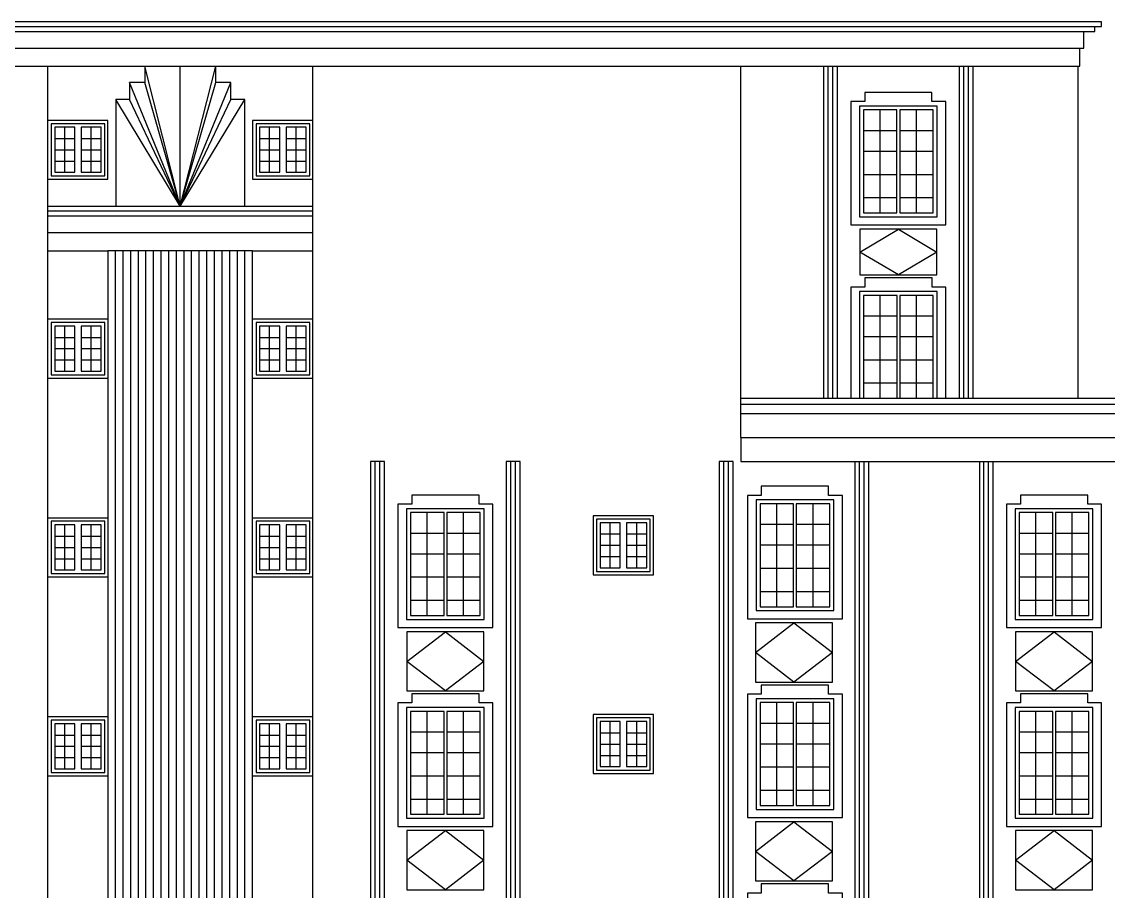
# Model space of a CAD drawing. Header units: inches. Extents: x 14.9 to 77, y 7.3 to 37.6.
# Drawn here: x 45.53 to 63.56, y 23.2 to 37.64 of the extents above; entities that cross this region are included whole.
import ezdxf

# ---------------------------------------------------------------- set-up
doc = ezdxf.new("R2010")
doc.units = ezdxf.units.IN
doc.header["$MEASUREMENT"] = 0
for name, color, linetype, lineweight in [('01_STRUCTURE', 7, 'CONTINUOUS', 25), ('02_OPENINGS', 7, 'CONTINUOUS', 25), ('03_STEPPED_FRAMES', 7, 'CONTINUOUS', 25), ('04_VERTICAL_RIBS', 7, 'CONTINUOUS', 25), ('05_GEOMETRIC_RELIEF', 7, 'CONTINUOUS', 25)]:
    doc.layers.add(name, color=color, linetype=linetype, lineweight=lineweight)

msp = doc.modelspace()

# ---------------------------------------------------------------- linework, layer by layer
at = {"layer": '01_STRUCTURE'}
for points in [[(63.338, 37.556), (63.445, 37.556), (63.445, 37.636), (33.053, 37.636), (33.053, 37.556), (33.161, 37.556)], [(33.161, 37.556), (63.338, 37.556)], [(63.151, 37.476), (63.338, 37.476), (63.338, 37.556)], [(33.347, 37.476), (63.151, 37.476)], [(63.088, 37.196), (63.151, 37.196), (63.151, 37.476)], [(33.411, 37.196), (63.088, 37.196)], [(63.061, 36.896), (63.088, 36.896), (63.088, 37.196)], [(39.061, 36.896), (45.961, 36.896)], [(45.961, 35.999), (45.961, 36.896)], [(45.961, 36.896), (47.571, 36.896)], [(47.571, 36.896), (48.161, 36.896)], [(48.161, 36.896), (48.751, 36.896)], [(48.751, 36.896), (50.361, 36.896)], [(50.361, 35.999), (50.361, 36.896)], [(50.361, 36.896), (57.461, 36.896)], [(57.461, 31.386), (57.461, 36.896)], [(57.461, 36.896), (58.836, 36.896)], [(58.836, 36.896), (58.913, 36.896)], [(58.913, 36.896), (58.99, 36.896)], [(58.99, 36.896), (59.066, 36.896)], [(59.066, 36.896), (61.086, 36.896)], [(61.086, 36.896), (61.163, 36.896)], [(61.163, 36.896), (61.24, 36.896)], [(61.24, 36.896), (61.316, 36.896)], [(61.316, 36.896), (63.061, 36.896)], [(63.061, 31.386), (63.061, 36.896)], [(45.961, 35.022), (45.961, 35.999)], [(50.361, 35.022), (50.361, 35.999)], [(45.961, 34.576), (45.961, 35.022)], [(50.361, 34.576), (50.361, 35.022)], [(45.961, 34.496), (45.961, 34.576)], [(45.961, 34.576), (47.091, 34.576)], [(45.961, 34.416), (45.961, 34.496)], [(45.961, 34.496), (50.361, 34.496)], [(47.091, 34.576), (48.161, 34.576)], [(48.161, 34.576), (49.231, 34.576)], [(49.231, 34.576), (50.361, 34.576)], [(50.361, 34.496), (50.361, 34.576)], [(50.361, 34.416), (50.361, 34.496)], [(45.961, 34.136), (45.961, 34.416)], [(45.961, 34.416), (50.361, 34.416)], [(50.361, 34.136), (50.361, 34.416)], [(45.961, 33.836), (45.961, 34.136)], [(45.961, 34.136), (50.361, 34.136)], [(50.361, 33.836), (50.361, 34.136)], [(45.961, 32.699), (45.961, 33.836)], [(45.961, 33.836), (46.961, 33.836)], [(46.961, 33.836), (46.961, 32.699)], [(47.087, 33.836), (46.961, 33.836)], [(47.213, 33.836), (47.087, 33.836)], [(47.34, 33.836), (47.213, 33.836)], [(47.466, 33.836), (47.34, 33.836)], [(47.592, 33.836), (47.466, 33.836)], [(47.719, 33.836), (47.592, 33.836)], [(47.845, 33.836), (47.719, 33.836)], [(47.971, 33.836), (47.845, 33.836)], [(48.098, 33.836), (47.971, 33.836)], [(48.224, 33.836), (48.098, 33.836)], [(48.35, 33.836), (48.224, 33.836)], [(48.477, 33.836), (48.35, 33.836)], [(48.603, 33.836), (48.477, 33.836)], [(48.729, 33.836), (48.603, 33.836)], [(48.855, 33.836), (48.729, 33.836)], [(48.982, 33.836), (48.855, 33.836)], [(49.108, 33.836), (48.982, 33.836)], [(49.234, 33.836), (49.108, 33.836)], [(49.361, 33.836), (49.234, 33.836)], [(49.361, 32.699), (49.361, 33.836)], [(49.361, 33.836), (50.361, 33.836)], [(50.361, 32.699), (50.361, 33.836)], [(45.961, 31.722), (45.961, 32.699)], [(46.961, 32.699), (46.961, 31.722)], [(49.361, 31.722), (49.361, 32.699)], [(50.361, 31.722), (50.361, 32.699)], [(45.961, 29.399), (45.961, 31.722)], [(46.961, 31.722), (46.961, 29.399)], [(49.361, 29.399), (49.361, 31.722)], [(50.361, 29.399), (50.361, 31.722)], [(57.461, 31.286), (57.461, 31.386)], [(57.461, 31.386), (58.836, 31.386)], [(58.836, 31.386), (58.913, 31.386)], [(58.913, 31.386), (58.99, 31.386)], [(58.99, 31.386), (59.066, 31.386)], [(59.066, 31.386), (59.288, 31.386)], [(59.288, 31.386), (59.433, 31.386)], [(59.433, 31.386), (59.498, 31.386)], [(59.498, 31.386), (59.776, 31.386)], [(59.776, 31.386), (60.054, 31.386)], [(60.054, 31.386), (60.1, 31.386)], [(60.1, 31.386), (60.378, 31.386)], [(60.378, 31.386), (60.655, 31.386)], [(60.655, 31.386), (60.72, 31.386)], [(60.72, 31.386), (60.865, 31.386)], [(60.865, 31.386), (61.086, 31.386)], [(61.086, 31.386), (61.163, 31.386)], [(61.163, 31.386), (61.24, 31.386)], [(61.24, 31.386), (61.316, 31.386)], [(61.316, 31.386), (63.061, 31.386)], [(63.061, 31.386), (70.372, 31.386), (70.372, 31.286)], [(57.461, 31.136), (57.461, 31.286)], [(57.461, 31.286), (70.372, 31.286)], [(57.461, 30.736), (57.461, 31.136)], [(57.461, 31.136), (70.319, 31.136)], [(57.461, 30.736), (70.266, 30.736)], [(57.461, 30.736), (57.461, 30.336), (59.354, 30.336)], [(59.354, 30.336), (59.43, 30.336)], [(59.43, 30.336), (59.507, 30.336)], [(59.507, 30.336), (59.584, 30.336)], [(59.584, 30.336), (61.42, 30.336)], [(61.42, 30.336), (61.496, 30.336)], [(61.496, 30.336), (61.573, 30.336)], [(61.573, 30.336), (61.65, 30.336)], [(61.65, 30.336), (63.67, 30.336)], [(45.961, 28.422), (45.961, 29.399)], [(46.961, 29.399), (46.961, 28.422)], [(49.361, 28.422), (49.361, 29.399)], [(50.361, 28.422), (50.361, 29.399)], [(45.961, 26.099), (45.961, 28.422)], [(46.961, 28.422), (46.961, 26.099)], [(49.361, 26.099), (49.361, 28.422)], [(50.361, 26.099), (50.361, 28.422)], [(45.961, 25.122), (45.961, 26.099)], [(46.961, 26.099), (46.961, 25.122)], [(49.361, 25.122), (49.361, 26.099)], [(50.361, 25.122), (50.361, 26.099)], [(45.961, 22.799), (45.961, 25.122)], [(46.961, 25.122), (46.961, 22.799)], [(49.361, 22.799), (49.361, 25.122)], [(50.361, 22.799), (50.361, 25.122)]]:
    msp.add_lwpolyline(points, dxfattribs=at)
at = {"layer": '02_OPENINGS'}
for points in [[(59.775, 36.171), (59.497, 36.171), (59.497, 35.832)], [(59.775, 35.832), (59.775, 36.171)], [(60.053, 35.832), (60.053, 36.171), (59.775, 36.171)], [(60.376, 36.171), (60.099, 36.171), (60.099, 35.832)], [(60.376, 35.832), (60.376, 36.171)], [(60.654, 35.832), (60.654, 36.171), (60.376, 36.171)], [(46.244, 35.884), (46.078, 35.884), (46.078, 35.697)], [(46.244, 35.697), (46.244, 35.884)], [(46.411, 35.697), (46.411, 35.884), (46.244, 35.884)], [(46.684, 35.884), (46.517, 35.884), (46.517, 35.697)], [(46.684, 35.697), (46.684, 35.884)], [(46.85, 35.697), (46.85, 35.884), (46.684, 35.884)], [(49.644, 35.884), (49.478, 35.884), (49.478, 35.697)], [(49.644, 35.697), (49.644, 35.884)], [(49.811, 35.697), (49.811, 35.884), (49.644, 35.884)], [(50.084, 35.884), (49.917, 35.884), (49.917, 35.697)], [(50.084, 35.697), (50.084, 35.884)], [(50.25, 35.697), (50.25, 35.884), (50.084, 35.884)], [(46.078, 35.697), (46.078, 35.511)], [(46.078, 35.697), (46.244, 35.697)], [(46.244, 35.511), (46.244, 35.697)], [(46.244, 35.697), (46.411, 35.697)], [(46.411, 35.511), (46.411, 35.697)], [(46.517, 35.697), (46.517, 35.511)], [(46.517, 35.697), (46.684, 35.697)], [(46.684, 35.511), (46.684, 35.697)], [(46.684, 35.697), (46.85, 35.697)], [(46.85, 35.511), (46.85, 35.697)], [(49.478, 35.697), (49.478, 35.511)], [(49.478, 35.697), (49.644, 35.697)], [(49.644, 35.511), (49.644, 35.697)], [(49.644, 35.697), (49.811, 35.697)], [(49.811, 35.511), (49.811, 35.697)], [(49.917, 35.697), (49.917, 35.511)], [(49.917, 35.697), (50.084, 35.697)], [(50.084, 35.511), (50.084, 35.697)], [(50.084, 35.697), (50.25, 35.697)], [(50.25, 35.511), (50.25, 35.697)], [(59.497, 35.832), (59.497, 35.489)], [(59.497, 35.832), (59.775, 35.832)], [(59.775, 35.489), (59.775, 35.832)], [(59.775, 35.832), (60.053, 35.832)], [(60.053, 35.489), (60.053, 35.832)], [(60.099, 35.832), (60.099, 35.489)], [(60.099, 35.832), (60.376, 35.832)], [(60.376, 35.489), (60.376, 35.832)], [(60.376, 35.832), (60.654, 35.832)], [(60.654, 35.489), (60.654, 35.832)], [(46.078, 35.511), (46.078, 35.324)], [(46.078, 35.511), (46.244, 35.511)], [(46.244, 35.324), (46.244, 35.511)], [(46.244, 35.511), (46.411, 35.511)], [(46.411, 35.324), (46.411, 35.511)], [(46.517, 35.511), (46.517, 35.324)], [(46.517, 35.511), (46.684, 35.511)], [(46.684, 35.324), (46.684, 35.511)], [(46.684, 35.511), (46.85, 35.511)], [(46.85, 35.324), (46.85, 35.511)], [(49.478, 35.511), (49.478, 35.324)], [(49.478, 35.511), (49.644, 35.511)], [(49.644, 35.324), (49.644, 35.511)], [(49.644, 35.511), (49.811, 35.511)], [(49.811, 35.324), (49.811, 35.511)], [(49.917, 35.511), (49.917, 35.324)], [(49.917, 35.511), (50.084, 35.511)], [(50.084, 35.324), (50.084, 35.511)], [(50.084, 35.511), (50.25, 35.511)], [(50.25, 35.324), (50.25, 35.511)], [(59.497, 35.489), (59.497, 35.103)], [(59.497, 35.489), (59.775, 35.489)], [(59.775, 35.103), (59.775, 35.489)], [(59.775, 35.489), (60.053, 35.489)], [(60.053, 35.103), (60.053, 35.489)], [(60.099, 35.489), (60.099, 35.103)], [(60.099, 35.489), (60.376, 35.489)], [(60.376, 35.103), (60.376, 35.489)], [(60.376, 35.489), (60.654, 35.489)], [(60.654, 35.103), (60.654, 35.489)], [(46.078, 35.324), (46.244, 35.324)], [(46.078, 35.324), (46.078, 35.137), (46.244, 35.137)], [(46.244, 35.137), (46.411, 35.137), (46.411, 35.324)], [(46.244, 35.137), (46.244, 35.324)], [(46.244, 35.324), (46.411, 35.324)], [(46.517, 35.324), (46.684, 35.324)], [(46.517, 35.324), (46.517, 35.137), (46.684, 35.137)], [(46.684, 35.137), (46.85, 35.137), (46.85, 35.324)], [(46.684, 35.137), (46.684, 35.324)], [(46.684, 35.324), (46.85, 35.324)], [(49.478, 35.324), (49.644, 35.324)], [(49.478, 35.324), (49.478, 35.137), (49.644, 35.137)], [(49.644, 35.137), (49.811, 35.137), (49.811, 35.324)], [(49.644, 35.137), (49.644, 35.324)], [(49.644, 35.324), (49.811, 35.324)], [(49.917, 35.324), (50.084, 35.324)], [(49.917, 35.324), (49.917, 35.137), (50.084, 35.137)], [(50.084, 35.137), (50.25, 35.137), (50.25, 35.324)], [(50.084, 35.137), (50.084, 35.324)], [(50.084, 35.324), (50.25, 35.324)], [(59.497, 35.103), (59.497, 34.717)], [(59.497, 35.103), (59.775, 35.103)], [(59.775, 34.717), (59.775, 35.103)], [(59.775, 35.103), (60.053, 35.103)], [(60.053, 34.717), (60.053, 35.103)], [(60.099, 35.103), (60.099, 34.717)], [(60.099, 35.103), (60.376, 35.103)], [(60.376, 34.717), (60.376, 35.103)], [(60.376, 35.103), (60.654, 35.103)], [(60.654, 34.717), (60.654, 35.103)], [(59.497, 34.717), (59.775, 34.717)], [(59.497, 34.717), (59.497, 34.463), (59.775, 34.463)], [(59.775, 34.463), (60.053, 34.463), (60.053, 34.717)], [(59.775, 34.463), (59.775, 34.717)], [(59.775, 34.717), (60.053, 34.717)], [(60.099, 34.717), (60.376, 34.717)], [(60.099, 34.717), (60.099, 34.463), (60.376, 34.463)], [(60.376, 34.463), (60.654, 34.463), (60.654, 34.717)], [(60.376, 34.463), (60.376, 34.717)], [(60.376, 34.717), (60.654, 34.717)], [(59.776, 33.093), (59.498, 33.093), (59.498, 32.754)], [(59.776, 32.754), (59.776, 33.093)], [(60.054, 32.754), (60.054, 33.093), (59.776, 33.093)], [(60.378, 33.093), (60.1, 33.093), (60.1, 32.754)], [(60.378, 32.754), (60.378, 33.093)], [(60.655, 32.754), (60.655, 33.093), (60.378, 33.093)], [(59.498, 32.754), (59.498, 32.411)], [(59.498, 32.754), (59.776, 32.754)], [(59.776, 32.411), (59.776, 32.754)], [(59.776, 32.754), (60.054, 32.754)], [(60.054, 32.411), (60.054, 32.754)], [(60.1, 32.754), (60.1, 32.411)], [(60.1, 32.754), (60.378, 32.754)], [(60.378, 32.411), (60.378, 32.754)], [(60.378, 32.754), (60.655, 32.754)], [(60.655, 32.411), (60.655, 32.754)], [(46.244, 32.584), (46.078, 32.584), (46.078, 32.397)], [(46.244, 32.397), (46.244, 32.584)], [(46.411, 32.397), (46.411, 32.584), (46.244, 32.584)], [(46.684, 32.584), (46.517, 32.584), (46.517, 32.397)], [(46.684, 32.397), (46.684, 32.584)], [(46.85, 32.397), (46.85, 32.584), (46.684, 32.584)], [(49.644, 32.584), (49.478, 32.584), (49.478, 32.397)], [(49.644, 32.397), (49.644, 32.584)], [(49.811, 32.397), (49.811, 32.584), (49.644, 32.584)], [(50.084, 32.584), (49.917, 32.584), (49.917, 32.397)], [(50.084, 32.397), (50.084, 32.584)], [(50.25, 32.397), (50.25, 32.584), (50.084, 32.584)], [(46.078, 32.397), (46.078, 32.211)], [(46.078, 32.397), (46.244, 32.397)], [(46.244, 32.211), (46.244, 32.397)], [(46.244, 32.397), (46.411, 32.397)], [(46.411, 32.211), (46.411, 32.397)], [(46.517, 32.397), (46.517, 32.211)], [(46.517, 32.397), (46.684, 32.397)], [(46.684, 32.211), (46.684, 32.397)], [(46.684, 32.397), (46.85, 32.397)], [(46.85, 32.211), (46.85, 32.397)], [(49.478, 32.397), (49.478, 32.211)], [(49.478, 32.397), (49.644, 32.397)], [(49.644, 32.211), (49.644, 32.397)], [(49.644, 32.397), (49.811, 32.397)], [(49.811, 32.211), (49.811, 32.397)], [(49.917, 32.397), (49.917, 32.211)], [(49.917, 32.397), (50.084, 32.397)], [(50.084, 32.211), (50.084, 32.397)], [(50.084, 32.397), (50.25, 32.397)], [(50.25, 32.211), (50.25, 32.397)], [(59.498, 32.411), (59.498, 32.025)], [(59.498, 32.411), (59.776, 32.411)], [(59.776, 32.025), (59.776, 32.411)], [(59.776, 32.411), (60.054, 32.411)], [(60.054, 32.025), (60.054, 32.411)], [(60.1, 32.411), (60.1, 32.025)], [(60.1, 32.411), (60.378, 32.411)], [(60.378, 32.025), (60.378, 32.411)], [(60.378, 32.411), (60.655, 32.411)], [(60.655, 32.025), (60.655, 32.411)], [(46.078, 32.211), (46.078, 32.024)], [(46.078, 32.211), (46.244, 32.211)], [(46.244, 32.024), (46.244, 32.211)], [(46.244, 32.211), (46.411, 32.211)], [(46.411, 32.024), (46.411, 32.211)], [(46.517, 32.211), (46.517, 32.024)], [(46.517, 32.211), (46.684, 32.211)], [(46.684, 32.024), (46.684, 32.211)], [(46.684, 32.211), (46.85, 32.211)], [(46.85, 32.024), (46.85, 32.211)], [(49.478, 32.211), (49.478, 32.024)], [(49.478, 32.211), (49.644, 32.211)], [(49.644, 32.024), (49.644, 32.211)], [(49.644, 32.211), (49.811, 32.211)], [(49.811, 32.024), (49.811, 32.211)], [(49.917, 32.211), (49.917, 32.024)], [(49.917, 32.211), (50.084, 32.211)], [(50.084, 32.024), (50.084, 32.211)], [(50.084, 32.211), (50.25, 32.211)], [(50.25, 32.024), (50.25, 32.211)], [(46.078, 32.024), (46.244, 32.024)], [(46.078, 32.024), (46.078, 31.837), (46.244, 31.837)], [(46.244, 31.837), (46.411, 31.837), (46.411, 32.024)], [(46.244, 31.837), (46.244, 32.024)], [(46.244, 32.024), (46.411, 32.024)], [(46.517, 32.024), (46.684, 32.024)], [(46.517, 32.024), (46.517, 31.837), (46.684, 31.837)], [(46.684, 31.837), (46.85, 31.837), (46.85, 32.024)], [(46.684, 31.837), (46.684, 32.024)], [(46.684, 32.024), (46.85, 32.024)], [(49.478, 32.024), (49.644, 32.024)], [(49.478, 32.024), (49.478, 31.837), (49.644, 31.837)], [(49.644, 31.837), (49.811, 31.837), (49.811, 32.024)], [(49.644, 31.837), (49.644, 32.024)], [(49.644, 32.024), (49.811, 32.024)], [(49.917, 32.024), (50.084, 32.024)], [(49.917, 32.024), (49.917, 31.837), (50.084, 31.837)], [(50.084, 31.837), (50.25, 31.837), (50.25, 32.024)], [(50.084, 31.837), (50.084, 32.024)], [(50.084, 32.024), (50.25, 32.024)], [(59.498, 32.025), (59.498, 31.64)], [(59.498, 32.025), (59.776, 32.025)], [(59.776, 31.64), (59.776, 32.025)], [(59.776, 32.025), (60.054, 32.025)], [(60.054, 31.64), (60.054, 32.025)], [(60.1, 32.025), (60.1, 31.64)], [(60.1, 32.025), (60.378, 32.025)], [(60.378, 31.64), (60.378, 32.025)], [(60.378, 32.025), (60.655, 32.025)], [(60.655, 31.64), (60.655, 32.025)], [(59.498, 31.64), (59.498, 31.386)], [(59.498, 31.64), (59.776, 31.64)], [(59.776, 31.386), (59.776, 31.64)], [(59.776, 31.64), (60.054, 31.64)], [(60.054, 31.386), (60.054, 31.64)], [(60.1, 31.64), (60.1, 31.386)], [(60.1, 31.64), (60.378, 31.64)], [(60.378, 31.386), (60.378, 31.64)], [(60.378, 31.64), (60.655, 31.64)], [(60.655, 31.386), (60.655, 31.64)], [(58.059, 29.635), (57.782, 29.635), (57.782, 29.296)], [(58.059, 29.296), (58.059, 29.635)], [(58.337, 29.296), (58.337, 29.635), (58.059, 29.635)], [(58.661, 29.635), (58.383, 29.635), (58.383, 29.296)], [(58.661, 29.296), (58.661, 29.635)], [(58.939, 29.296), (58.939, 29.635), (58.661, 29.635)], [(52.259, 29.489), (51.982, 29.489), (51.982, 29.149)], [(52.259, 29.149), (52.259, 29.489)], [(52.537, 29.149), (52.537, 29.489), (52.259, 29.489)], [(52.861, 29.489), (52.583, 29.489), (52.583, 29.149)], [(52.861, 29.149), (52.861, 29.489)], [(53.139, 29.149), (53.139, 29.489), (52.861, 29.489)], [(62.359, 29.489), (62.081, 29.489), (62.081, 29.149)], [(62.359, 29.149), (62.359, 29.489)], [(62.637, 29.149), (62.637, 29.489), (62.359, 29.489)], [(62.96, 29.489), (62.683, 29.489), (62.683, 29.149)], [(62.96, 29.149), (62.96, 29.489)], [(63.238, 29.149), (63.238, 29.489), (62.96, 29.489)], [(46.244, 29.284), (46.078, 29.284), (46.078, 29.097)], [(46.244, 29.097), (46.244, 29.284)], [(46.411, 29.097), (46.411, 29.284), (46.244, 29.284)], [(46.684, 29.284), (46.517, 29.284), (46.517, 29.097)], [(46.684, 29.097), (46.684, 29.284)], [(46.85, 29.097), (46.85, 29.284), (46.684, 29.284)], [(49.644, 29.284), (49.478, 29.284), (49.478, 29.097)], [(49.644, 29.097), (49.644, 29.284)], [(49.811, 29.097), (49.811, 29.284), (49.644, 29.284)], [(50.084, 29.284), (49.917, 29.284), (49.917, 29.097)], [(50.084, 29.097), (50.084, 29.284)], [(50.25, 29.097), (50.25, 29.284), (50.084, 29.284)], [(55.294, 29.321), (55.128, 29.321), (55.128, 29.134)], [(55.294, 29.134), (55.294, 29.321)], [(55.461, 29.134), (55.461, 29.321), (55.294, 29.321)], [(55.734, 29.321), (55.567, 29.321), (55.567, 29.134)], [(55.734, 29.134), (55.734, 29.321)], [(55.9, 29.134), (55.9, 29.321), (55.734, 29.321)], [(57.782, 29.296), (57.782, 28.953)], [(57.782, 29.296), (58.059, 29.296)], [(58.059, 28.953), (58.059, 29.296)], [(58.059, 29.296), (58.337, 29.296)], [(58.337, 28.953), (58.337, 29.296)], [(58.383, 29.296), (58.383, 28.953)], [(58.383, 29.296), (58.661, 29.296)], [(58.661, 28.953), (58.661, 29.296)], [(58.661, 29.296), (58.939, 29.296)], [(58.939, 28.953), (58.939, 29.296)], [(46.078, 29.097), (46.078, 28.911)], [(46.078, 29.097), (46.244, 29.097)], [(46.244, 28.911), (46.244, 29.097)], [(46.244, 29.097), (46.411, 29.097)], [(46.411, 28.911), (46.411, 29.097)], [(46.517, 29.097), (46.517, 28.911)], [(46.517, 29.097), (46.684, 29.097)], [(46.684, 28.911), (46.684, 29.097)], [(46.684, 29.097), (46.85, 29.097)], [(46.85, 28.911), (46.85, 29.097)], [(49.478, 29.097), (49.478, 28.911)], [(49.478, 29.097), (49.644, 29.097)], [(49.644, 28.911), (49.644, 29.097)], [(49.644, 29.097), (49.811, 29.097)], [(49.811, 28.911), (49.811, 29.097)], [(49.917, 29.097), (49.917, 28.911)], [(49.917, 29.097), (50.084, 29.097)], [(50.084, 28.911), (50.084, 29.097)], [(50.084, 29.097), (50.25, 29.097)], [(50.25, 28.911), (50.25, 29.097)], [(51.982, 29.149), (51.982, 28.806)], [(51.982, 29.149), (52.259, 29.149)], [(52.259, 28.806), (52.259, 29.149)], [(52.259, 29.149), (52.537, 29.149)], [(52.537, 28.806), (52.537, 29.149)], [(52.583, 29.149), (52.583, 28.806)], [(52.583, 29.149), (52.861, 29.149)], [(52.861, 28.806), (52.861, 29.149)], [(52.861, 29.149), (53.139, 29.149)], [(53.139, 28.806), (53.139, 29.149)], [(55.128, 29.134), (55.128, 28.947)], [(55.128, 29.134), (55.294, 29.134)], [(55.294, 28.947), (55.294, 29.134)], [(55.294, 29.134), (55.461, 29.134)], [(55.461, 28.947), (55.461, 29.134)], [(55.567, 29.134), (55.567, 28.947)], [(55.567, 29.134), (55.734, 29.134)], [(55.734, 28.947), (55.734, 29.134)], [(55.734, 29.134), (55.9, 29.134)], [(55.9, 28.947), (55.9, 29.134)], [(62.081, 29.149), (62.081, 28.806)], [(62.081, 29.149), (62.359, 29.149)], [(62.359, 28.806), (62.359, 29.149)], [(62.359, 29.149), (62.637, 29.149)], [(62.637, 28.806), (62.637, 29.149)], [(62.683, 29.149), (62.683, 28.806)], [(62.683, 29.149), (62.96, 29.149)], [(62.96, 28.806), (62.96, 29.149)], [(62.96, 29.149), (63.238, 29.149)], [(63.238, 28.806), (63.238, 29.149)], [(46.078, 28.911), (46.078, 28.724)], [(46.078, 28.911), (46.244, 28.911)], [(46.244, 28.724), (46.244, 28.911)], [(46.244, 28.911), (46.411, 28.911)], [(46.411, 28.724), (46.411, 28.911)], [(46.517, 28.911), (46.517, 28.724)], [(46.517, 28.911), (46.684, 28.911)], [(46.684, 28.724), (46.684, 28.911)], [(46.684, 28.911), (46.85, 28.911)], [(46.85, 28.724), (46.85, 28.911)], [(49.478, 28.911), (49.478, 28.724)], [(49.478, 28.911), (49.644, 28.911)], [(49.644, 28.724), (49.644, 28.911)], [(49.644, 28.911), (49.811, 28.911)], [(49.811, 28.724), (49.811, 28.911)], [(49.917, 28.911), (49.917, 28.724)], [(49.917, 28.911), (50.084, 28.911)], [(50.084, 28.724), (50.084, 28.911)], [(50.084, 28.911), (50.25, 28.911)], [(50.25, 28.724), (50.25, 28.911)], [(55.128, 28.947), (55.128, 28.76)], [(55.128, 28.947), (55.294, 28.947)], [(55.294, 28.76), (55.294, 28.947)], [(55.294, 28.947), (55.461, 28.947)], [(55.461, 28.76), (55.461, 28.947)], [(55.567, 28.947), (55.567, 28.76)], [(55.567, 28.947), (55.734, 28.947)], [(55.734, 28.76), (55.734, 28.947)], [(55.734, 28.947), (55.9, 28.947)], [(55.9, 28.76), (55.9, 28.947)], [(57.782, 28.953), (57.782, 28.567)], [(57.782, 28.953), (58.059, 28.953)], [(58.059, 28.567), (58.059, 28.953)], [(58.059, 28.953), (58.337, 28.953)], [(58.337, 28.567), (58.337, 28.953)], [(58.383, 28.953), (58.383, 28.567)], [(58.383, 28.953), (58.661, 28.953)], [(58.661, 28.567), (58.661, 28.953)], [(58.661, 28.953), (58.939, 28.953)], [(58.939, 28.567), (58.939, 28.953)], [(46.078, 28.724), (46.244, 28.724)], [(46.078, 28.724), (46.078, 28.537), (46.244, 28.537)], [(46.244, 28.537), (46.411, 28.537), (46.411, 28.724)], [(46.244, 28.537), (46.244, 28.724)], [(46.244, 28.724), (46.411, 28.724)], [(46.517, 28.724), (46.684, 28.724)], [(46.517, 28.724), (46.517, 28.537), (46.684, 28.537)], [(46.684, 28.537), (46.85, 28.537), (46.85, 28.724)], [(46.684, 28.537), (46.684, 28.724)], [(46.684, 28.724), (46.85, 28.724)], [(49.478, 28.724), (49.644, 28.724)], [(49.478, 28.724), (49.478, 28.537), (49.644, 28.537)], [(49.644, 28.537), (49.811, 28.537), (49.811, 28.724)], [(49.644, 28.537), (49.644, 28.724)], [(49.644, 28.724), (49.811, 28.724)], [(49.917, 28.724), (50.084, 28.724)], [(49.917, 28.724), (49.917, 28.537), (50.084, 28.537)], [(50.084, 28.537), (50.25, 28.537), (50.25, 28.724)], [(50.084, 28.537), (50.084, 28.724)], [(50.084, 28.724), (50.25, 28.724)], [(51.982, 28.806), (51.982, 28.42)], [(51.982, 28.806), (52.259, 28.806)], [(52.259, 28.42), (52.259, 28.806)], [(52.259, 28.806), (52.537, 28.806)], [(52.537, 28.42), (52.537, 28.806)], [(52.583, 28.806), (52.583, 28.42)], [(52.583, 28.806), (52.861, 28.806)], [(52.861, 28.42), (52.861, 28.806)], [(52.861, 28.806), (53.139, 28.806)], [(53.139, 28.42), (53.139, 28.806)], [(55.128, 28.76), (55.294, 28.76)], [(55.128, 28.76), (55.128, 28.573), (55.294, 28.573)], [(55.294, 28.573), (55.461, 28.573), (55.461, 28.76)], [(55.294, 28.573), (55.294, 28.76)], [(55.294, 28.76), (55.461, 28.76)], [(55.567, 28.76), (55.734, 28.76)], [(55.567, 28.76), (55.567, 28.573), (55.734, 28.573)], [(55.734, 28.573), (55.9, 28.573), (55.9, 28.76)], [(55.734, 28.573), (55.734, 28.76)], [(55.734, 28.76), (55.9, 28.76)], [(62.081, 28.806), (62.081, 28.42)], [(62.081, 28.806), (62.359, 28.806)], [(62.359, 28.42), (62.359, 28.806)], [(62.359, 28.806), (62.637, 28.806)], [(62.637, 28.42), (62.637, 28.806)], [(62.683, 28.806), (62.683, 28.42)], [(62.683, 28.806), (62.96, 28.806)], [(62.96, 28.42), (62.96, 28.806)], [(62.96, 28.806), (63.238, 28.806)], [(63.238, 28.42), (63.238, 28.806)], [(57.782, 28.567), (57.782, 28.181)], [(57.782, 28.567), (58.059, 28.567)], [(58.059, 28.181), (58.059, 28.567)], [(58.059, 28.567), (58.337, 28.567)], [(58.337, 28.181), (58.337, 28.567)], [(58.383, 28.567), (58.383, 28.181)], [(58.383, 28.567), (58.661, 28.567)], [(58.661, 28.181), (58.661, 28.567)], [(58.661, 28.567), (58.939, 28.567)], [(58.939, 28.181), (58.939, 28.567)], [(51.982, 28.42), (51.982, 28.035)], [(51.982, 28.42), (52.259, 28.42)], [(52.259, 28.035), (52.259, 28.42)], [(52.259, 28.42), (52.537, 28.42)], [(52.537, 28.035), (52.537, 28.42)], [(52.583, 28.42), (52.583, 28.035)], [(52.583, 28.42), (52.861, 28.42)], [(52.861, 28.035), (52.861, 28.42)], [(52.861, 28.42), (53.139, 28.42)], [(53.139, 28.035), (53.139, 28.42)], [(62.081, 28.42), (62.081, 28.035)], [(62.081, 28.42), (62.359, 28.42)], [(62.359, 28.035), (62.359, 28.42)], [(62.359, 28.42), (62.637, 28.42)], [(62.637, 28.035), (62.637, 28.42)], [(62.683, 28.42), (62.683, 28.035)], [(62.683, 28.42), (62.96, 28.42)], [(62.96, 28.035), (62.96, 28.42)], [(62.96, 28.42), (63.238, 28.42)], [(63.238, 28.035), (63.238, 28.42)], [(57.782, 28.181), (58.059, 28.181)], [(57.782, 28.181), (57.782, 27.927), (58.059, 27.927)], [(58.059, 27.927), (58.337, 27.927), (58.337, 28.181)], [(58.059, 27.927), (58.059, 28.181)], [(58.059, 28.181), (58.337, 28.181)], [(58.383, 28.181), (58.661, 28.181)], [(58.383, 28.181), (58.383, 27.927), (58.661, 27.927)], [(58.661, 27.927), (58.939, 27.927), (58.939, 28.181)], [(58.661, 27.927), (58.661, 28.181)], [(58.661, 28.181), (58.939, 28.181)], [(51.982, 28.035), (52.259, 28.035)], [(51.982, 28.035), (51.982, 27.781), (52.259, 27.781)], [(52.259, 27.781), (52.537, 27.781), (52.537, 28.035)], [(52.259, 27.781), (52.259, 28.035)], [(52.259, 28.035), (52.537, 28.035)], [(52.583, 28.035), (52.861, 28.035)], [(52.583, 28.035), (52.583, 27.781), (52.861, 27.781)], [(52.861, 27.781), (53.139, 27.781), (53.139, 28.035)], [(52.861, 27.781), (52.861, 28.035)], [(52.861, 28.035), (53.139, 28.035)], [(62.081, 28.035), (62.359, 28.035)], [(62.081, 28.035), (62.081, 27.781), (62.359, 27.781)], [(62.359, 27.781), (62.637, 27.781), (62.637, 28.035)], [(62.359, 27.781), (62.359, 28.035)], [(62.359, 28.035), (62.637, 28.035)], [(62.683, 28.035), (62.96, 28.035)], [(62.683, 28.035), (62.683, 27.781), (62.96, 27.781)], [(62.96, 27.781), (63.238, 27.781), (63.238, 28.035)], [(62.96, 27.781), (62.96, 28.035)], [(62.96, 28.035), (63.238, 28.035)], [(58.059, 26.335), (57.782, 26.335), (57.782, 25.996)], [(58.059, 25.996), (58.059, 26.335)], [(58.337, 25.996), (58.337, 26.335), (58.059, 26.335)], [(58.661, 26.335), (58.383, 26.335), (58.383, 25.996)], [(58.661, 25.996), (58.661, 26.335)], [(58.939, 25.996), (58.939, 26.335), (58.661, 26.335)], [(52.259, 26.189), (51.982, 26.189), (51.982, 25.849)], [(52.259, 25.849), (52.259, 26.189)], [(52.537, 25.849), (52.537, 26.189), (52.259, 26.189)], [(52.861, 26.189), (52.583, 26.189), (52.583, 25.849)], [(52.861, 25.849), (52.861, 26.189)], [(53.139, 25.849), (53.139, 26.189), (52.861, 26.189)], [(62.359, 26.189), (62.081, 26.189), (62.081, 25.849)], [(62.359, 25.849), (62.359, 26.189)], [(62.637, 25.849), (62.637, 26.189), (62.359, 26.189)], [(62.96, 26.189), (62.683, 26.189), (62.683, 25.849)], [(62.96, 25.849), (62.96, 26.189)], [(63.238, 25.849), (63.238, 26.189), (62.96, 26.189)], [(46.244, 25.984), (46.078, 25.984), (46.078, 25.797)], [(46.244, 25.797), (46.244, 25.984)], [(46.411, 25.797), (46.411, 25.984), (46.244, 25.984)], [(46.684, 25.984), (46.517, 25.984), (46.517, 25.797)], [(46.684, 25.797), (46.684, 25.984)], [(46.85, 25.797), (46.85, 25.984), (46.684, 25.984)], [(49.644, 25.984), (49.478, 25.984), (49.478, 25.797)], [(49.644, 25.797), (49.644, 25.984)], [(49.811, 25.797), (49.811, 25.984), (49.644, 25.984)], [(50.084, 25.984), (49.917, 25.984), (49.917, 25.797)], [(50.084, 25.797), (50.084, 25.984)], [(50.25, 25.797), (50.25, 25.984), (50.084, 25.984)], [(55.294, 26.021), (55.128, 26.021), (55.128, 25.834)], [(55.294, 25.834), (55.294, 26.021)], [(55.461, 25.834), (55.461, 26.021), (55.294, 26.021)], [(55.734, 26.021), (55.567, 26.021), (55.567, 25.834)], [(55.734, 25.834), (55.734, 26.021)], [(55.9, 25.834), (55.9, 26.021), (55.734, 26.021)], [(57.782, 25.996), (57.782, 25.653)], [(57.782, 25.996), (58.059, 25.996)], [(58.059, 25.653), (58.059, 25.996)], [(58.059, 25.996), (58.337, 25.996)], [(58.337, 25.653), (58.337, 25.996)], [(58.383, 25.996), (58.383, 25.653)], [(58.383, 25.996), (58.661, 25.996)], [(58.661, 25.653), (58.661, 25.996)], [(58.661, 25.996), (58.939, 25.996)], [(58.939, 25.653), (58.939, 25.996)], [(46.078, 25.797), (46.078, 25.611)], [(46.078, 25.797), (46.244, 25.797)], [(46.244, 25.611), (46.244, 25.797)], [(46.244, 25.797), (46.411, 25.797)], [(46.411, 25.611), (46.411, 25.797)], [(46.517, 25.797), (46.517, 25.611)], [(46.517, 25.797), (46.684, 25.797)], [(46.684, 25.611), (46.684, 25.797)], [(46.684, 25.797), (46.85, 25.797)], [(46.85, 25.611), (46.85, 25.797)], [(49.478, 25.797), (49.478, 25.611)], [(49.478, 25.797), (49.644, 25.797)], [(49.644, 25.611), (49.644, 25.797)], [(49.644, 25.797), (49.811, 25.797)], [(49.811, 25.611), (49.811, 25.797)], [(49.917, 25.797), (49.917, 25.611)], [(49.917, 25.797), (50.084, 25.797)], [(50.084, 25.611), (50.084, 25.797)], [(50.084, 25.797), (50.25, 25.797)], [(50.25, 25.611), (50.25, 25.797)], [(51.982, 25.849), (51.982, 25.506)], [(51.982, 25.849), (52.259, 25.849)], [(52.259, 25.506), (52.259, 25.849)], [(52.259, 25.849), (52.537, 25.849)], [(52.537, 25.506), (52.537, 25.849)], [(52.583, 25.849), (52.583, 25.506)], [(52.583, 25.849), (52.861, 25.849)], [(52.861, 25.506), (52.861, 25.849)], [(52.861, 25.849), (53.139, 25.849)], [(53.139, 25.506), (53.139, 25.849)], [(55.128, 25.834), (55.128, 25.647)], [(55.128, 25.834), (55.294, 25.834)], [(55.294, 25.647), (55.294, 25.834)], [(55.294, 25.834), (55.461, 25.834)], [(55.461, 25.647), (55.461, 25.834)], [(55.567, 25.834), (55.567, 25.647)], [(55.567, 25.834), (55.734, 25.834)], [(55.734, 25.647), (55.734, 25.834)], [(55.734, 25.834), (55.9, 25.834)], [(55.9, 25.647), (55.9, 25.834)], [(62.081, 25.849), (62.081, 25.506)], [(62.081, 25.849), (62.359, 25.849)], [(62.359, 25.506), (62.359, 25.849)], [(62.359, 25.849), (62.637, 25.849)], [(62.637, 25.506), (62.637, 25.849)], [(62.683, 25.849), (62.683, 25.506)], [(62.683, 25.849), (62.96, 25.849)], [(62.96, 25.506), (62.96, 25.849)], [(62.96, 25.849), (63.238, 25.849)], [(63.238, 25.506), (63.238, 25.849)], [(46.078, 25.611), (46.078, 25.424)], [(46.078, 25.611), (46.244, 25.611)], [(46.244, 25.424), (46.244, 25.611)], [(46.244, 25.611), (46.411, 25.611)], [(46.411, 25.424), (46.411, 25.611)], [(46.517, 25.611), (46.517, 25.424)], [(46.517, 25.611), (46.684, 25.611)], [(46.684, 25.424), (46.684, 25.611)], [(46.684, 25.611), (46.85, 25.611)], [(46.85, 25.424), (46.85, 25.611)], [(49.478, 25.611), (49.478, 25.424)], [(49.478, 25.611), (49.644, 25.611)], [(49.644, 25.424), (49.644, 25.611)], [(49.644, 25.611), (49.811, 25.611)], [(49.811, 25.424), (49.811, 25.611)], [(49.917, 25.611), (49.917, 25.424)], [(49.917, 25.611), (50.084, 25.611)], [(50.084, 25.424), (50.084, 25.611)], [(50.084, 25.611), (50.25, 25.611)], [(50.25, 25.424), (50.25, 25.611)], [(55.128, 25.647), (55.128, 25.46)], [(55.128, 25.647), (55.294, 25.647)], [(55.294, 25.46), (55.294, 25.647)], [(55.294, 25.647), (55.461, 25.647)], [(55.461, 25.46), (55.461, 25.647)], [(55.567, 25.647), (55.567, 25.46)], [(55.567, 25.647), (55.734, 25.647)], [(55.734, 25.46), (55.734, 25.647)], [(55.734, 25.647), (55.9, 25.647)], [(55.9, 25.46), (55.9, 25.647)], [(57.782, 25.653), (57.782, 25.267)], [(57.782, 25.653), (58.059, 25.653)], [(58.059, 25.267), (58.059, 25.653)], [(58.059, 25.653), (58.337, 25.653)], [(58.337, 25.267), (58.337, 25.653)], [(58.383, 25.653), (58.383, 25.267)], [(58.383, 25.653), (58.661, 25.653)], [(58.661, 25.267), (58.661, 25.653)], [(58.661, 25.653), (58.939, 25.653)], [(58.939, 25.267), (58.939, 25.653)], [(46.078, 25.424), (46.244, 25.424)], [(46.078, 25.424), (46.078, 25.237), (46.244, 25.237)], [(46.244, 25.237), (46.411, 25.237), (46.411, 25.424)], [(46.244, 25.237), (46.244, 25.424)], [(46.244, 25.424), (46.411, 25.424)], [(46.517, 25.424), (46.684, 25.424)], [(46.517, 25.424), (46.517, 25.237), (46.684, 25.237)], [(46.684, 25.237), (46.85, 25.237), (46.85, 25.424)], [(46.684, 25.237), (46.684, 25.424)], [(46.684, 25.424), (46.85, 25.424)], [(49.478, 25.424), (49.644, 25.424)], [(49.478, 25.424), (49.478, 25.237), (49.644, 25.237)], [(49.644, 25.237), (49.811, 25.237), (49.811, 25.424)], [(49.644, 25.237), (49.644, 25.424)], [(49.644, 25.424), (49.811, 25.424)], [(49.917, 25.424), (50.084, 25.424)], [(49.917, 25.424), (49.917, 25.237), (50.084, 25.237)], [(50.084, 25.237), (50.25, 25.237), (50.25, 25.424)], [(50.084, 25.237), (50.084, 25.424)], [(50.084, 25.424), (50.25, 25.424)], [(51.982, 25.506), (51.982, 25.12)], [(51.982, 25.506), (52.259, 25.506)], [(52.259, 25.12), (52.259, 25.506)], [(52.259, 25.506), (52.537, 25.506)], [(52.537, 25.12), (52.537, 25.506)], [(52.583, 25.506), (52.583, 25.12)], [(52.583, 25.506), (52.861, 25.506)], [(52.861, 25.12), (52.861, 25.506)], [(52.861, 25.506), (53.139, 25.506)], [(53.139, 25.12), (53.139, 25.506)], [(55.128, 25.46), (55.294, 25.46)], [(55.128, 25.46), (55.128, 25.273), (55.294, 25.273)], [(55.294, 25.273), (55.461, 25.273), (55.461, 25.46)], [(55.294, 25.273), (55.294, 25.46)], [(55.294, 25.46), (55.461, 25.46)], [(55.567, 25.46), (55.734, 25.46)], [(55.567, 25.46), (55.567, 25.273), (55.734, 25.273)], [(55.734, 25.273), (55.9, 25.273), (55.9, 25.46)], [(55.734, 25.273), (55.734, 25.46)], [(55.734, 25.46), (55.9, 25.46)], [(62.081, 25.506), (62.081, 25.12)], [(62.081, 25.506), (62.359, 25.506)], [(62.359, 25.12), (62.359, 25.506)], [(62.359, 25.506), (62.637, 25.506)], [(62.637, 25.12), (62.637, 25.506)], [(62.683, 25.506), (62.683, 25.12)], [(62.683, 25.506), (62.96, 25.506)], [(62.96, 25.12), (62.96, 25.506)], [(62.96, 25.506), (63.238, 25.506)], [(63.238, 25.12), (63.238, 25.506)], [(57.782, 25.267), (57.782, 24.881)], [(57.782, 25.267), (58.059, 25.267)], [(58.059, 24.881), (58.059, 25.267)], [(58.059, 25.267), (58.337, 25.267)], [(58.337, 24.881), (58.337, 25.267)], [(58.383, 25.267), (58.383, 24.881)], [(58.383, 25.267), (58.661, 25.267)], [(58.661, 24.881), (58.661, 25.267)], [(58.661, 25.267), (58.939, 25.267)], [(58.939, 24.881), (58.939, 25.267)], [(51.982, 25.12), (51.982, 24.735)], [(51.982, 25.12), (52.259, 25.12)], [(52.259, 24.735), (52.259, 25.12)], [(52.259, 25.12), (52.537, 25.12)], [(52.537, 24.735), (52.537, 25.12)], [(52.583, 25.12), (52.583, 24.735)], [(52.583, 25.12), (52.861, 25.12)], [(52.861, 24.735), (52.861, 25.12)], [(52.861, 25.12), (53.139, 25.12)], [(53.139, 24.735), (53.139, 25.12)], [(62.081, 25.12), (62.081, 24.735)], [(62.081, 25.12), (62.359, 25.12)], [(62.359, 24.735), (62.359, 25.12)], [(62.359, 25.12), (62.637, 25.12)], [(62.637, 24.735), (62.637, 25.12)], [(62.683, 25.12), (62.683, 24.735)], [(62.683, 25.12), (62.96, 25.12)], [(62.96, 24.735), (62.96, 25.12)], [(62.96, 25.12), (63.238, 25.12)], [(63.238, 24.735), (63.238, 25.12)], [(57.782, 24.881), (58.059, 24.881)], [(57.782, 24.881), (57.782, 24.627), (58.059, 24.627)], [(58.059, 24.627), (58.337, 24.627), (58.337, 24.881)], [(58.059, 24.627), (58.059, 24.881)], [(58.059, 24.881), (58.337, 24.881)], [(58.383, 24.881), (58.661, 24.881)], [(58.383, 24.881), (58.383, 24.627), (58.661, 24.627)], [(58.661, 24.627), (58.939, 24.627), (58.939, 24.881)], [(58.661, 24.627), (58.661, 24.881)], [(58.661, 24.881), (58.939, 24.881)], [(51.982, 24.735), (52.259, 24.735)], [(51.982, 24.735), (51.982, 24.481), (52.259, 24.481)], [(52.259, 24.481), (52.537, 24.481), (52.537, 24.735)], [(52.259, 24.481), (52.259, 24.735)], [(52.259, 24.735), (52.537, 24.735)], [(52.583, 24.735), (52.861, 24.735)], [(52.583, 24.735), (52.583, 24.481), (52.861, 24.481)], [(52.861, 24.481), (53.139, 24.481), (53.139, 24.735)], [(52.861, 24.481), (52.861, 24.735)], [(52.861, 24.735), (53.139, 24.735)], [(62.081, 24.735), (62.359, 24.735)], [(62.081, 24.735), (62.081, 24.481), (62.359, 24.481)], [(62.359, 24.481), (62.637, 24.481), (62.637, 24.735)], [(62.359, 24.481), (62.359, 24.735)], [(62.359, 24.735), (62.637, 24.735)], [(62.683, 24.735), (62.96, 24.735)], [(62.683, 24.735), (62.683, 24.481), (62.96, 24.481)], [(62.96, 24.481), (63.238, 24.481), (63.238, 24.735)], [(62.96, 24.481), (62.96, 24.735)], [(62.96, 24.735), (63.238, 24.735)]]:
    msp.add_lwpolyline(points, dxfattribs=at)
at = {"layer": '03_STEPPED_FRAMES'}
for points in [[(59.287, 34.263), (60.864, 34.263), (60.864, 36.311), (60.634, 36.311), (60.634, 36.461), (59.517, 36.461), (59.517, 36.311), (59.287, 36.311)], [(59.432, 34.398), (60.719, 34.398), (60.719, 36.236), (59.432, 36.236)], [(46.018, 35.077), (46.91, 35.077), (46.91, 35.944), (46.018, 35.944)], [(49.418, 35.077), (50.31, 35.077), (50.31, 35.944), (49.418, 35.944)], [(46.018, 31.777), (46.91, 31.777), (46.91, 32.644), (46.018, 32.644)], [(49.418, 31.777), (50.31, 31.777), (50.31, 32.644), (49.418, 32.644)], [(51.772, 27.581), (53.349, 27.581), (53.349, 29.629), (53.119, 29.629), (53.119, 29.779), (52.002, 29.779), (52.002, 29.629), (51.772, 29.629)], [(57.572, 27.727), (59.149, 27.727), (59.149, 29.775), (58.919, 29.775), (58.919, 29.925), (57.802, 29.925), (57.802, 29.775), (57.572, 29.775)], [(61.871, 27.581), (63.448, 27.581), (63.448, 29.629), (63.218, 29.629), (63.218, 29.779), (62.101, 29.779), (62.101, 29.629), (61.871, 29.629)], [(57.717, 27.862), (59.004, 27.862), (59.004, 29.7), (57.717, 29.7)], [(51.917, 27.716), (53.204, 27.716), (53.204, 29.554), (51.917, 29.554)], [(55.013, 28.458), (56.015, 28.458), (56.015, 29.436), (55.013, 29.436)], [(62.016, 27.716), (63.303, 27.716), (63.303, 29.554), (62.016, 29.554)], [(46.018, 28.477), (46.91, 28.477), (46.91, 29.344), (46.018, 29.344)], [(49.418, 28.477), (50.31, 28.477), (50.31, 29.344), (49.418, 29.344)], [(55.068, 28.513), (55.96, 28.513), (55.96, 29.381), (55.068, 29.381)], [(57.572, 24.427), (59.149, 24.427), (59.149, 26.475), (58.919, 26.475), (58.919, 26.625), (57.802, 26.625), (57.802, 26.475), (57.572, 26.475)], [(51.772, 24.281), (53.349, 24.281), (53.349, 26.329), (53.119, 26.329), (53.119, 26.479), (52.002, 26.479), (52.002, 26.329), (51.772, 26.329)], [(57.717, 24.562), (59.004, 24.562), (59.004, 26.4), (57.717, 26.4)], [(61.871, 24.281), (63.448, 24.281), (63.448, 26.329), (63.218, 26.329), (63.218, 26.479), (62.101, 26.479), (62.101, 26.329), (61.871, 26.329)], [(51.917, 24.416), (53.204, 24.416), (53.204, 26.254), (51.917, 26.254)], [(62.016, 24.416), (63.303, 24.416), (63.303, 26.254), (62.016, 26.254)], [(46.018, 25.177), (46.91, 25.177), (46.91, 26.044), (46.018, 26.044)], [(49.418, 25.177), (50.31, 25.177), (50.31, 26.044), (49.418, 26.044)], [(55.013, 25.158), (56.015, 25.158), (56.015, 26.136), (55.013, 26.136)], [(55.068, 25.213), (55.96, 25.213), (55.96, 26.081), (55.068, 26.081)], [(57.572, 21.127), (59.149, 21.127), (59.149, 23.175), (58.919, 23.175), (58.919, 23.325), (57.802, 23.325), (57.802, 23.175), (57.572, 23.175)]]:
    msp.add_lwpolyline(points, close=True, dxfattribs=at)
for points in [[(45.961, 35.022), (46.961, 35.022), (46.961, 35.999), (45.961, 35.999)], [(50.361, 35.999), (49.361, 35.999), (49.361, 35.022), (50.361, 35.022)], [(60.865, 31.386), (60.865, 33.233), (60.635, 33.233), (60.635, 33.383), (59.518, 33.383), (59.518, 33.233), (59.288, 33.233), (59.288, 31.386)], [(60.72, 31.386), (60.72, 33.158), (59.433, 33.158), (59.433, 31.386)], [(46.961, 32.699), (45.961, 32.699)], [(50.361, 32.699), (49.361, 32.699)], [(45.961, 31.722), (46.961, 31.722)], [(49.361, 31.722), (50.361, 31.722)], [(46.961, 29.399), (45.961, 29.399)], [(50.361, 29.399), (49.361, 29.399)], [(45.961, 28.422), (46.961, 28.422)], [(49.361, 28.422), (50.361, 28.422)], [(46.961, 26.099), (45.961, 26.099)], [(50.361, 26.099), (49.361, 26.099)], [(45.961, 25.122), (46.961, 25.122)], [(49.361, 25.122), (50.361, 25.122)]]:
    msp.add_lwpolyline(points, dxfattribs=at)
at = {"layer": '04_VERTICAL_RIBS'}
for points in [[(58.836, 36.896), (58.836, 31.386)], [(58.913, 31.386), (58.913, 36.896)], [(58.99, 31.386), (58.99, 36.896)], [(59.066, 31.386), (59.066, 36.896)], [(61.086, 36.896), (61.086, 31.386)], [(61.163, 31.386), (61.163, 36.896)], [(61.24, 31.386), (61.24, 36.896)], [(61.316, 31.386), (61.316, 36.896)], [(47.087, 7.586), (47.087, 33.836)], [(47.213, 7.586), (47.213, 33.836)], [(47.34, 7.586), (47.34, 33.836)], [(47.466, 7.586), (47.466, 33.836)], [(47.592, 7.586), (47.592, 33.836)], [(47.719, 7.586), (47.719, 33.836)], [(47.845, 7.586), (47.845, 33.836)], [(47.971, 7.586), (47.971, 33.836)], [(48.098, 7.586), (48.098, 33.836)], [(48.224, 7.586), (48.224, 33.836)], [(48.35, 7.586), (48.35, 33.836)], [(48.477, 7.586), (48.477, 33.836)], [(48.603, 7.586), (48.603, 33.836)], [(48.729, 7.586), (48.729, 33.836)], [(48.855, 7.586), (48.855, 33.836)], [(48.982, 7.586), (48.982, 33.836)], [(49.108, 7.586), (49.108, 33.836)], [(49.234, 7.586), (49.234, 33.836)], [(51.397, 30.336), (51.32, 30.336), (51.32, 10.736)], [(51.397, 10.736), (51.397, 30.336)], [(51.473, 30.336), (51.397, 30.336)], [(51.473, 10.736), (51.473, 30.336)], [(51.55, 10.736), (51.55, 30.336), (51.473, 30.336)], [(53.647, 30.336), (53.57, 30.336), (53.57, 10.736)], [(53.647, 10.736), (53.647, 30.336)], [(53.723, 30.336), (53.647, 30.336)], [(53.723, 10.736), (53.723, 30.336)], [(53.8, 10.736), (53.8, 30.336), (53.723, 30.336)], [(57.18, 30.336), (57.104, 30.336), (57.104, 10.736)], [(57.18, 10.736), (57.18, 30.336)], [(57.257, 30.336), (57.18, 30.336)], [(57.257, 10.736), (57.257, 30.336)], [(57.334, 10.736), (57.334, 30.336), (57.257, 30.336)], [(59.354, 30.336), (59.354, 10.736)], [(59.43, 10.736), (59.43, 30.336)], [(59.507, 10.736), (59.507, 30.336)], [(59.584, 10.736), (59.584, 30.336)], [(61.42, 30.336), (61.42, 10.736)], [(61.496, 10.736), (61.496, 30.336)], [(61.573, 10.736), (61.573, 30.336)], [(61.65, 10.736), (61.65, 30.336)]]:
    msp.add_lwpolyline(points, dxfattribs=at)
at = {"layer": '05_GEOMETRIC_RELIEF'}
for points in [[(47.571, 36.896), (47.571, 36.626)], [(48.161, 34.576), (47.571, 36.896)], [(48.161, 34.576), (48.751, 36.896)], [(48.161, 34.576), (48.161, 36.896)], [(48.751, 36.626), (48.751, 36.896)], [(47.321, 36.626), (47.321, 36.346)], [(47.571, 36.626), (47.321, 36.626)], [(48.161, 34.576), (47.321, 36.626)], [(48.161, 34.576), (47.571, 36.626)], [(48.161, 34.576), (49.001, 36.626)], [(48.161, 34.576), (48.751, 36.626)], [(49.001, 36.626), (48.751, 36.626)], [(49.001, 36.346), (49.001, 36.626)], [(47.091, 36.346), (47.091, 34.576)], [(47.321, 36.346), (47.091, 36.346)], [(48.161, 34.576), (47.091, 36.346)], [(48.161, 34.576), (47.321, 36.346)], [(48.161, 34.576), (49.231, 36.346)], [(48.161, 34.576), (49.001, 36.346)], [(49.231, 36.346), (49.001, 36.346)], [(49.231, 34.576), (49.231, 36.346)], [(59.436, 33.813), (60.076, 34.193)], [(60.076, 34.193), (59.436, 34.193), (59.436, 33.813)], [(60.716, 33.813), (60.716, 34.193), (60.076, 34.193)], [(60.076, 34.193), (60.716, 33.813)], [(59.436, 33.813), (59.436, 33.433), (60.076, 33.433)], [(60.076, 33.433), (59.436, 33.813)], [(60.076, 33.433), (60.716, 33.433), (60.716, 33.813)], [(60.716, 33.813), (60.076, 33.433)], [(57.704, 27.166), (58.344, 27.657)], [(58.344, 27.657), (57.704, 27.657), (57.704, 27.166)], [(58.984, 27.166), (58.984, 27.657), (58.344, 27.657)], [(58.344, 27.657), (58.984, 27.166)], [(51.92, 27.02), (52.56, 27.511)], [(52.56, 27.511), (51.92, 27.511), (51.92, 27.02)], [(53.2, 27.02), (53.2, 27.511), (52.56, 27.511)], [(52.56, 27.511), (53.2, 27.02)], [(62.02, 27.02), (62.66, 27.511)], [(62.66, 27.511), (62.02, 27.511), (62.02, 27.02)], [(63.3, 27.02), (63.3, 27.511), (62.66, 27.511)], [(62.66, 27.511), (63.3, 27.02)], [(57.704, 27.166), (57.704, 26.675), (58.344, 26.675)], [(58.344, 26.675), (57.704, 27.166)], [(58.344, 26.675), (58.984, 26.675), (58.984, 27.166)], [(58.984, 27.166), (58.344, 26.675)], [(51.92, 27.02), (51.92, 26.529), (52.56, 26.529)], [(52.56, 26.529), (51.92, 27.02)], [(52.56, 26.529), (53.2, 26.529), (53.2, 27.02)], [(53.2, 27.02), (52.56, 26.529)], [(62.02, 27.02), (62.02, 26.529), (62.66, 26.529)], [(62.66, 26.529), (62.02, 27.02)], [(62.66, 26.529), (63.3, 26.529), (63.3, 27.02)], [(63.3, 27.02), (62.66, 26.529)], [(57.704, 23.866), (58.344, 24.357)], [(58.344, 24.357), (57.704, 24.357), (57.704, 23.866)], [(58.984, 23.866), (58.984, 24.357), (58.344, 24.357)], [(58.344, 24.357), (58.984, 23.866)], [(51.92, 23.72), (52.56, 24.211)], [(52.56, 24.211), (51.92, 24.211), (51.92, 23.72)], [(53.2, 23.72), (53.2, 24.211), (52.56, 24.211)], [(52.56, 24.211), (53.2, 23.72)], [(62.02, 23.72), (62.66, 24.211)], [(62.66, 24.211), (62.02, 24.211), (62.02, 23.72)], [(63.3, 23.72), (63.3, 24.211), (62.66, 24.211)], [(62.66, 24.211), (63.3, 23.72)], [(57.704, 23.866), (57.704, 23.375), (58.344, 23.375)], [(58.344, 23.375), (57.704, 23.866)], [(58.344, 23.375), (58.984, 23.375), (58.984, 23.866)], [(58.984, 23.866), (58.344, 23.375)], [(51.92, 23.72), (51.92, 23.229), (52.56, 23.229)], [(52.56, 23.229), (51.92, 23.72)], [(52.56, 23.229), (53.2, 23.229), (53.2, 23.72)], [(53.2, 23.72), (52.56, 23.229)], [(62.02, 23.72), (62.02, 23.229), (62.66, 23.229)], [(62.66, 23.229), (62.02, 23.72)], [(62.66, 23.229), (63.3, 23.229), (63.3, 23.72)], [(63.3, 23.72), (62.66, 23.229)]]:
    msp.add_lwpolyline(points, dxfattribs=at)

doc.saveas('drawing.dxf')
